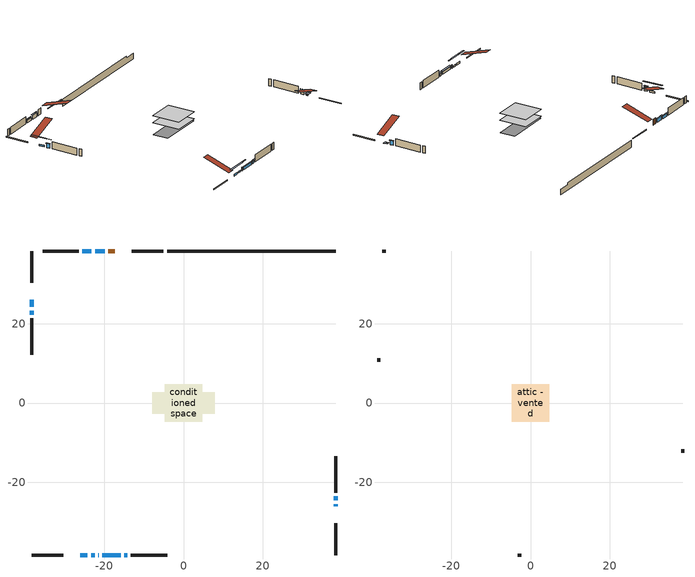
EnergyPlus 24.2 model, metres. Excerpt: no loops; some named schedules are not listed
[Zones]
conditioned space
 floor adiabatic (AdiabaticFloorConstruction): -4.75,-4.75 -4.75,4.75 4.75,4.75 4.75,-4.75 z0.61
 floor foundation (Slab1 construction): -7.95,-2.67 -7.95,2.67 7.95,2.67 7.95,-2.67 z-1.83
 wall outside (RimJoist1 construction): -5.06,38.34 -13.02,38.34 / -38.34,-38.34 -30.38,-38.34 / -38.34,38.34 -38.34,30.38 / 38.34,-38.34 38.34,-30.38 z0.61:0.91
 wall outside (AdiabaticWallConstruction 1): -17.32,38.34 -18.92,38.34 z0.61:2.64
 wall outside (AdiabaticWallConstruction): 38.34,-26.09 38.34,-25.52 z0.61:0.82; -26.08,-38.34 -24.25,-38.34 / -23.33,-38.34 -22.41,-38.34 / -38.34,26.08 -38.34,24.25 z0.61:1.17; -21.48,-38.34 -21.39,-38.34 z0.61:1.83; 38.34,-24.6 38.34,-23.53 / -38.34,23.33 -38.34,22.26 z0.61:2.03; -19.85,38.34 -22.29,38.34 z0.61:1.98; -23.22,38.34 -25.5,38.34 / -20.46,-38.34 -15.89,-38.34 z0.61:1.58; -14.96,-38.34 -14.2,-38.34 z0.61:1.63
 wall outside (Wall1 construction): -26.43,38.34 -35.55,38.34 / -13.27,-38.34 -4.15,-38.34 / -38.34,21.33 -38.34,12.21 / 38.34,-22.6 38.34,-13.48 z0.61:3.05
 wall foundation (FoundationWall1 construction): -4.13,38.34,-1.83 -4.13,38.34,0.61 34.1,38.34,0.61 34.1,38.34,0.01 38.34,38.34,0.01 38.34,38.34,-1.83
 window (WindowConstruction 6): 38.34,-26.08 38.34,-25.52 z0.61:0.81
 window (WindowConstruction 8): -26.08,-38.34 -24.25,-38.34 z0.61:1.17
 window (WindowConstruction 9): -23.33,-38.34 -22.41,-38.34 z0.61:1.17
 window (WindowConstruction 10): -38.34,26.08 -38.34,24.25 z0.61:1.17
 window (WindowConstruction 7): -21.48,-38.34 -21.39,-38.34 z0.61:1.83
 window (WindowConstruction): 38.34,-24.59 38.34,-23.53 z0.61:2.03
 window (WindowConstruction 1): -19.85,38.34 -22.29,38.34 z0.61:1.98
 window (WindowConstruction 2): -23.22,38.34 -25.5,38.34 z0.61:1.58
 window (WindowConstruction 3): -20.46,-38.34 -15.89,-38.34 z0.61:1.58
 window (WindowConstruction 4): -14.96,-38.34 -14.2,-38.34 z0.61:1.62
 window (WindowConstruction 5): -38.34,23.33 -38.34,22.26 z0.61:2.03
 door (Door): -17.32,38.34 -18.92,38.34 z0.61:2.64
 ceiling adiabatic (AdiabaticFloorConstruction): 4.75,-4.75 4.75,4.75 -4.75,4.75 -4.75,-4.75 z0.61
attic - vented
 floor to conditioned space (Floor1 construction Reversed): -4.75,-4.75 -4.75,4.75 4.75,4.75 4.75,-4.75 z3.05
 wall outside (Wall2 construction): -36.48,38.34 -37.41,38.34 / -3.22,-38.34 -2.28,-38.34 / -38.34,11.29 -38.34,10.35 / 38.34,-12.55 38.34,-11.61 z0.61:3.05
 roof outside (Roof1 construction): -16.39,38.34,3.05 -16.39,29.08,6.13 -13.95,29.08,6.13 -13.95,38.34,3.05; -27.01,-38.34,3.05 -27.01,-29.08,6.13 -29.45,-29.08,6.13 -29.45,-38.34,3.05; -38.34,27.01,3.05 -29.08,27.01,6.13 -29.08,29.45,6.13 -38.34,29.45,3.05; 38.34,-27.01,3.05 29.08,-27.01,6.13 29.08,-29.45,6.13 38.34,-29.45,3.05
shading: 38.34,-25.22 38.34,-26.38 39.56,-26.38 39.56,-25.22 z1.11; -21.61,-38.34 -28.72,-38.34 -28.72,-38.76 -21.61,-38.76 z3.81; -19.77,-38.34 -25.96,-38.34 -25.96,-38.76 -19.77,-38.76 z3.81; -38.34,21.61 -38.34,28.72 -38.76,28.72 -38.76,21.61 z3.81; 38.34,-23.33 38.34,-24.8 38.76,-24.8 38.76,-23.33 z2.23; -22.49,38.34 -19.65,38.34 -19.65,38.76 -22.49,38.76 z2.18; -25.7,38.34 -23.02,38.34 -23.02,38.76 -25.7,38.76 z1.78; -15.69,-38.34 -20.66,-38.34 -20.66,-38.76 -15.69,-38.76 z1.78; -14,-38.34 -15.16,-38.34 -15.16,-38.76 -14,-38.76 z1.83; -38.34,22.06 -38.34,23.53 -38.76,23.53 -38.76,22.06 z2.23
[Building]
Building 1: Terrain=Suburbs
[Site:Location]
Edmonton Intl AP_AB: Latitude {deg}=53.31; Longitude {deg}=-113.58; Time Zone {hr}=-7; Elevation {m}=723; Keep Site Location Information=Yes
[Site:GroundTemperature:Shallow]
-1.56185, -3.61833, -3.78302, -2.80711, 1.11059, 5.01004, 8.39065, 10.5322, 10.7141, 8.97234, 5.67794, 1.89811
[Site:WaterMainsTemperature]
Calculation Method=Schedule; Temperature Schedule=mains temperature schedule
[Material] Roughness=Rough; Thermal Absorptance=0.9
Name | Thickness {m} | Conductivity {W/m-K} | Density {kg/m3} | Specific Heat {J/kg-K} | Solar Absorptance | Visible Absorptance
asphalt or fiberglass shingles | 0.00635 | 0.162714 | 1121.4 | 1465.45 | 0.4 | 0.4
ceiling stud and cavity | 0.1397 | 0.112058 | 65.682 | 1177.47 | 0.7 | 0.7
concrete 4.0 in. | 0.1016 | 1.803125 | 2242.8 | 837.4 | 0.7 | 0.7
concrete 8.0 in. | 0.2032 | 1.803125 | 2242.8 | 837.4 | 0.7 | 0.7
door material | 0.04445 | 0.053851 | 512.64 | 1214.23 | 0.7 | 0.7
exterior vertical ins | 0.012584 | 0.029427 | 32.04 | 1214.23 | 0.7 | 0.7
floor covering | 0.0127 | 0.0433444 | 54.468 | 1339.84 | 0.6 | 0.6
floor rigid ins; wall rigid ins | 0.512978 | 0.029427 | 32.04 | 1214.23 | 0.7 | 0.7
floor stud and cavity | 0.1397 | 1.75129 | 37.0049 | 1207.88 | 0.7 | 0.7
furniture material conditioned space 1 | 0.1524 | 0.115458 | 640.8 | 1214.23 | 0.6 | 0.6
gypsum board | 0.0127 | 0.160291 | 801 | 837.4 | 0.6 | 0.6
gypsum board 1 | 0.0127 | 0.160291 | 801 | 837.4 | 0.7 | 0.7
osb sheathing 0.5 in. | 0.0127 | 0.115458 | 512.64 | 1214.23 | 0.7 | 0.7
osb sheathing 0.75 in. | 0.01905 | 0.115458 | 512.64 | 1214.23 | 0.7 | 0.7
rim joist stud and cavity | 0.0508 | 0.312044 | 50.32683 | 1063.81 | 0.6 | 0.6
wall stud and cavity | 0.1397 | 0.100175 | 139.0536 | 1170.24 | 0.7 | 0.7
wall stud and cavity 1 | 0.0889 | 6.1454 | 50.32683 | 1063.81 | 0.6 | 0.6
wall stud and cavity 2 | 0.0889 | 0.380278 | 52.3479 | 1209.89 | 0.7 | 0.7
wall stud and cavity 3 | 0.0889 | 0.391764 | 83.0341 | 1211.67 | 0.7 | 0.7
wood siding | 0.0254 | 0.102417 | 544.68 | 1172.36 | 0.4 | 0.4
wood siding 1 | 0.00254 | 0.102417 | 544.68 | 1172.36 | 0.4 | 0.4
wood siding 2; wood siding 3; wood siding 4 | 0.0254 | 0.102417 | 544.68 | 1172.36 | 0.7 | 0.7
[WindowMaterial:SimpleGlazingSystem]
Name | U-Factor {W/m2-K} | Solar Heat Gain Coefficient
WindowMaterial | 2.97584 | 0.57
WindowMaterial 1 | 1.94074 | 0.46
WindowMaterial 2 | 2.00263 | 0.45
WindowMaterial 3 | 3.02126 | 0.5
WindowMaterial 4 | 2.71579 | 0.27
WindowMaterial 5 | 3.04227 | 0.45
WindowMaterial 6 | 3.26031 | 0.49
WindowMaterial 7 | 2.22975 | 0.4
[Construction]
AdiabaticFloorConstruction: floor stud and cavity, floor rigid ins, osb sheathing 0.75 in., floor covering
AdiabaticWallConstruction: wood siding 3, wall rigid ins, wall stud and cavity 2, gypsum board
AdiabaticWallConstruction 1: wood siding 4, wall rigid ins, wall stud and cavity 2, gypsum board
Door: door material
Floor1 construction Reversed: gypsum board, ceiling stud and cavity
FoundationWall1 construction: concrete 8.0 in., gypsum board 1
furniture construction conditioned space 1: furniture material conditioned space 1
PartitionWallConstruction: gypsum board, wall stud and cavity 3, gypsum board
RimJoist1 construction: wood siding 2, rim joist stud and cavity
Roof1 construction: asphalt or fiberglass shingles
Slab1 construction: concrete 4.0 in.
Wall1 construction: wood siding, osb sheathing 0.5 in., wall stud and cavity, gypsum board
Wall2 construction: wood siding 1, wall stud and cavity 1
WindowConstruction; WindowConstruction 5: WindowMaterial
WindowConstruction 1: WindowMaterial 1
WindowConstruction 10: WindowMaterial 7
WindowConstruction 2; WindowConstruction 3: WindowMaterial 2
WindowConstruction 4: WindowMaterial 3
WindowConstruction 6; WindowConstruction 7: WindowMaterial 4
WindowConstruction 8: WindowMaterial 5
WindowConstruction 9: WindowMaterial 6
[Zone] Multiplier=1; Part of Total Floor Area=Yes
Name | Volume {m3}
attic - vented | 45.2853
conditioned space | 447
[Space]
Name | Zone | Volume {m3}
attic - vented 1 | attic - vented | 45.2853
conditioned space 1 | conditioned space | 447
[ZoneInfiltration:EffectiveLeakageArea]
infil attic - vented 1: Zone or Space=attic - vented 1; Schedule=Always On Discrete; Effective Air Leakage Area {cm2}=3143.65; Stack Coefficient=0.000384196; Wind Coefficient=1.32433e-05
[ZoneMixing]
whole house fan mix: Zone or Space=attic - vented; Schedule=Always On Continuous; Design Flow Rate Calculation Method=Flow/Zone; Design Flow Rate {m3/s}=0; Source Zone or Space=conditioned space
[SurfaceProperty:ExposedFoundationPerimeter]
Slab1: Exposed Perimeter Calculation Method=TotalExposedPerimeter; Total Exposed Perimeter {m}=42.47
[InternalMass] Zone or ZoneList=conditioned space; Space or SpaceList=conditioned space 1
Name | Construction | Surface Area {m2}
furniture mass conditioned space 1 | furniture construction conditioned space 1 | 70.1281
partition wall mass | PartitionWallConstruction | 175.32
[Lights]
interior lighting: Zone or ZoneList or Space or SpaceList=conditioned space 1; Schedule=interior lighting schedule; Design Level Calculation Method=LightingLevel; Lighting Level {W}=343.2; Return Air Fraction=0; Fraction Radiant=0.6; Fraction Visible=0.2; Fraction Replaceable=1
[People]
occupants: Zone or ZoneList or Space or SpaceList=conditioned space 1; Number of People Schedule=occupants schedule; Number of People Calculation Method=People; Number of People=3; Fraction Radiant=0.314171; Sensible Heat Fraction=0.56303; Activity Level Schedule=occupants activity schedule; Carbon Dioxide Generation Rate {m3/s-W}=0; Enable ASHRAE 55 Comfort Warnings=No; Mean Radiant Temperature Calculation Type=EnclosureAveraged
[ElectricEquipment] Zone or ZoneList or Space or SpaceList=conditioned space 1; Design Level Calculation Method=EquipmentLevel
Name | Schedule | Design Level {W} | Fraction Latent | Fraction Radiant | Fraction Lost
clothes dryer | clothes dryer schedule | 140.772 | 0.015 | 0.081 | 0.85
clothes washer | clothes washer schedule | 32.1985 | 0.03 | 0.162 | 0.7
cooking range | cooking range schedule | 215.147 | 0.08 | 0.432 | 0.2
dishwasher | dishwasher schedule | 66.8632 | 0.3 | 0.18 | 0.4
fridge | fridge schedule | 72.9452 | 0 | 0.6 | 0
mech vent bath fan 0 | mech vent bath fan 0 schedule | 50.2 | 0 | 0 | 1
mech vent bath fan 1 | mech vent bath fan 1 schedule | 50.2 | 0 | 0 | 1
mech vent house fan | mech vent house fan schedule | 0 | 0 | 0 | 1
mech vent house fan cfis | mech vent house fan cfis schedule | 0 | 0 | 0 | 0
mech vent range fan 0 | mech vent range fan 0 schedule | 57 | 0 | 0 | 1
misc plug loads | misc plug loads schedule | 494.7 | 0.045 | 0.513 | 0.1
whole house fan | Always On Discrete | 0 | 0 | 0 | 1
[OtherEquipment] Zone or ZoneList or Space or SpaceList=conditioned space 1; Design Level Calculation Method=EquipmentLevel
Name | Fuel Type | Schedule | Design Level {W} | Fraction Latent | Fraction Radiant | Fraction Lost
clothes dryer 1 | Electricity | clothes dryer schedule | 0 | 0.015 | 0.081 | 0.85
cooking range 1 | Electricity | cooking range schedule | 0 | 0.08 | 0.432 | 0.2
general water use latent | None | general water use schedule | 62.594 | 1 | 0 | 0
general water use sensible | None | general water use schedule | -61.6891 | 0 | 0.6 | 0
mech vent house fan latent load | None | Always On Discrete | 0 | 1 | 0 | 0
mech vent house fan sensible load | None | Always On Discrete | 0 | 0 | 0 | 0
water heater energy adjustment1 | NaturalGas | Always On Discrete | 0.01 | 0 | 0 | 1
[ZoneInfiltration:DesignFlowRate] Zone or ZoneList or Space or SpaceList=conditioned space 1; Schedule=Always On Discrete; Design Flow Rate Calculation Method=Flow/Zone; Design Flow Rate {m3/s}=0
infil flow; natural vent flow; whole house fan flow
[AvailabilityManager:Scheduled]
furnace airloop Availability Manager: Schedule=Always On Discrete
[Foundation:Kiva]
Foundation Kiva 1: Initial Indoor Air Temperature {C}=18; Wall Height Above Grade {m}=0.609996; Wall Depth Below Slab {m}=0.2032; Custom Block Material Name 1=exterior vertical ins; Custom Block Depth 1 {m}=2.43998; Custom Block X Position 1 {m}=0.2159; Custom Block Z Position 1 {m}=0
[Foundation:Kiva:Settings]
Soil Conductivity {W/m-K}=0.849921; Soil Density {kg/m3}=1842.3; Soil Specific Heat {J/kg-K}=418.7; Ground Solar Absorptivity=0.9; Ground Thermal Absorptivity=0.9; Ground Surface Roughness {m}=0.03; Far-Field Width {m}=40; Deep-Ground Boundary Condition=ZeroFlux; Deep-Ground Depth {m}=40; Minimum Cell Dimension {m}=0.2; Maximum Cell Growth Coefficient=3; Simulation Timestep=Timestep
[Exterior:Lights]
exterior lighting: Schedule=exterior lighting schedule; Design Level {W}=75.6
[EnergyManagementSystem:GlobalVariable]
furnace_airloop_Fan_RTF
infil_program_Qfan
infil_program_Qinf
natural_vent_program_Qnv
natural_vent_program_Qwhf
[EnergyManagementSystem:Sensor]
Name | Output:Variable or Output:Meter Index Key | Output:Variable or Output:Meter
airflow_gain | infil flow | Infiltration Sensible Heat Gain Energy
airflow_gain_1 | natural vent flow | Infiltration Sensible Heat Gain Energy
airflow_gain_2 | whole house fan flow | Infiltration Sensible Heat Gain Energy
airflow_loss | infil flow | Infiltration Sensible Heat Loss Energy
airflow_loss_1 | natural vent flow | Infiltration Sensible Heat Loss Energy
airflow_loss_2 | whole house fan flow | Infiltration Sensible Heat Loss Energy
clg_load_cond |  | Cooling:EnergyTransfer:Zone:CONDITIONED SPACE
clg_sp_s; clg_sp_s_1 | cooling setpoint | Schedule Value
clothes_dryer_exhaust_0_sch_s | clothes dryer exhaust 0 schedule | Schedule Value
cool_season | cooling season schedule | Schedule Value
htg_load_cond |  | Heating:EnergyTransfer:Zone:CONDITIONED SPACE
htg_sp_s; htg_sp_s_1 | heating setpoint | Schedule Value
ig_ee_conv | clothes dryer | Electric Equipment Convective Heating Energy
ig_ee_conv_2 | cooking range | Electric Equipment Convective Heating Energy
ig_ee_conv_4 | fridge | Electric Equipment Convective Heating Energy
ig_ee_conv_5 | misc plug loads | Electric Equipment Convective Heating Energy
ig_ee_conv_6 | whole house fan | Electric Equipment Convective Heating Energy
ig_ee_rad | clothes dryer | Electric Equipment Radiant Heating Energy
ig_ee_rad_2 | cooking range | Electric Equipment Radiant Heating Energy
ig_ee_rad_4 | fridge | Electric Equipment Radiant Heating Energy
ig_ee_rad_5 | misc plug loads | Electric Equipment Radiant Heating Energy
ig_ee_rad_6 | whole house fan | Electric Equipment Radiant Heating Energy
ig_lgt_conv | interior lighting | Lights Convective Heating Energy
ig_lgt_rad | interior lighting | Lights Radiant Heating Energy
ig_lgt_vis | interior lighting | Lights Visible Radiation Heating Energy
ig_oe_conv | clothes dryer 1 | Other Equipment Convective Heating Energy
ig_oe_conv_1 | cooking range 1 | Other Equipment Convective Heating Energy
ig_oe_conv_2 | general water use latent | Other Equipment Convective Heating Energy
ig_oe_conv_3 | general water use sensible | Other Equipment Convective Heating Energy
ig_oe_conv_4 | water heater energy adjustment1 | Other Equipment Convective Heating Energy
ig_oe_rad | clothes dryer 1 | Other Equipment Radiant Heating Energy
ig_oe_rad_1 | cooking range 1 | Other Equipment Radiant Heating Energy
ig_oe_rad_2 | general water use latent | Other Equipment Radiant Heating Energy
ig_oe_rad_3 | general water use sensible | Other Equipment Radiant Heating Energy
ig_oe_rad_4 | water heater energy adjustment1 | Other Equipment Radiant Heating Energy
ig_ppl_conv | occupants | People Convective Heating Energy
ig_ppl_rad | occupants | People Radiant Heating Energy
im_conv | furniture mass conditioned space 1 | Surface Inside Face Convection Heat Gain Energy
im_conv_1 | partition wall mass | Surface Inside Face Convection Heat Gain Energy
im_ig | furniture mass conditioned space 1 | Surface Inside Face Internal Gains Radiation Heat Gain Energy
im_ig_1 | partition wall mass | Surface Inside Face Internal Gains Radiation Heat Gain Energy
im_lgt | furniture mass conditioned space 1 | Surface Inside Face Lights Radiation Heat Gain Energy
im_lgt_1 | partition wall mass | Surface Inside Face Lights Radiation Heat Gain Energy
im_sol | furniture mass conditioned space 1 | Surface Inside Face Solar Radiation Heat Gain Energy
im_sol_1 | partition wall mass | Surface Inside Face Solar Radiation Heat Gain Energy
im_surf | furniture mass conditioned space 1 | Surface Inside Face Net Surface Thermal Radiation Heat Gain Energy
im_surf_1 | partition wall mass | Surface Inside Face Net Surface Thermal Radiation Heat Gain Energy
mech_vent_bath_fan_0_sch_s | mech vent bath fan 0 schedule | Schedule Value
mech_vent_bath_fan_1_sch_s | mech vent bath fan 1 schedule | Schedule Value
mech_vent_range_fan_0_sch_s | mech vent range fan 0 schedule | Schedule Value
mv_conv | mech vent bath fan 0 | Electric Equipment Convective Heating Energy
mv_conv_1 | mech vent bath fan 1 | Electric Equipment Convective Heating Energy
mv_conv_2 | mech vent house fan | Electric Equipment Convective Heating Energy
mv_conv_3 | mech vent house fan cfis | Electric Equipment Convective Heating Energy
mv_conv_4 | mech vent range fan 0 | Electric Equipment Convective Heating Energy
mv_conv_5 | mech vent house fan latent load | Other Equipment Convective Heating Energy
mv_conv_6 | mech vent house fan sensible load | Other Equipment Convective Heating Energy
mv_rad | mech vent bath fan 0 | Electric Equipment Radiant Heating Energy
mv_rad_1 | mech vent bath fan 1 | Electric Equipment Radiant Heating Energy
mv_rad_2 | mech vent house fan | Electric Equipment Radiant Heating Energy
mv_rad_3 | mech vent house fan cfis | Electric Equipment Radiant Heating Energy
mv_rad_4 | mech vent range fan 0 | Electric Equipment Radiant Heating Energy
mv_rad_5 | mech vent house fan latent load | Other Equipment Radiant Heating Energy
mv_rad_6 | mech vent house fan sensible load | Other Equipment Radiant Heating Energy
natural_vent_s | natural vent schedule | Schedule Value
out_pb_s |  | Site Outdoor Air Barometric Pressure
out_wt_s |  | Site Outdoor Air Humidity Ratio
site_vw_s |  | Site Wind Speed
ss_back_out | Window1 | Surface Window Shortwave from Zone Back Out Window Heat Transfer Rate
ss_back_out_1 | Window10 | Surface Window Shortwave from Zone Back Out Window Heat Transfer Rate
ss_back_out_10 | Window9 | Surface Window Shortwave from Zone Back Out Window Heat Transfer Rate
ss_back_out_2 | Window12 | Surface Window Shortwave from Zone Back Out Window Heat Transfer Rate
ss_back_out_3 | Window13 | Surface Window Shortwave from Zone Back Out Window Heat Transfer Rate
ss_back_out_4 | Window2 | Surface Window Shortwave from Zone Back Out Window Heat Transfer Rate
ss_back_out_5 | Window3 | Surface Window Shortwave from Zone Back Out Window Heat Transfer Rate
ss_back_out_6 | Window4 | Surface Window Shortwave from Zone Back Out Window Heat Transfer Rate
ss_back_out_7 | Window5 | Surface Window Shortwave from Zone Back Out Window Heat Transfer Rate
ss_back_out_8 | Window6 | Surface Window Shortwave from Zone Back Out Window Heat Transfer Rate
ss_back_out_9 | Window8 | Surface Window Shortwave from Zone Back Out Window Heat Transfer Rate
ss_conv | Door1 | Surface Inside Face Convection Heat Gain Energy
ss_conv_1 | Window1 | Surface Inside Face Convection Heat Gain Energy
ss_conv_10 | Window8 | Surface Inside Face Convection Heat Gain Energy
ss_conv_11 | Window9 | Surface Inside Face Convection Heat Gain Energy
ss_conv_2 | Window10 | Surface Inside Face Convection Heat Gain Energy
ss_conv_3 | Window12 | Surface Inside Face Convection Heat Gain Energy
ss_conv_4 | Window13 | Surface Inside Face Convection Heat Gain Energy
ss_conv_5 | Window2 | Surface Inside Face Convection Heat Gain Energy
ss_conv_6 | Window3 | Surface Inside Face Convection Heat Gain Energy
ss_conv_7 | Window4 | Surface Inside Face Convection Heat Gain Energy
ss_conv_8 | Window5 | Surface Inside Face Convection Heat Gain Energy
ss_conv_9 | Window6 | Surface Inside Face Convection Heat Gain Energy
ss_ig | Door1 | Surface Inside Face Internal Gains Radiation Heat Gain Energy
ss_ig_1 | Window1 | Surface Inside Face Internal Gains Radiation Heat Gain Energy
ss_ig_10 | Window8 | Surface Inside Face Internal Gains Radiation Heat Gain Energy
ss_ig_11 | Window9 | Surface Inside Face Internal Gains Radiation Heat Gain Energy
ss_ig_2 | Window10 | Surface Inside Face Internal Gains Radiation Heat Gain Energy
ss_ig_3 | Window12 | Surface Inside Face Internal Gains Radiation Heat Gain Energy
ss_ig_4 | Window13 | Surface Inside Face Internal Gains Radiation Heat Gain Energy
ss_ig_5 | Window2 | Surface Inside Face Internal Gains Radiation Heat Gain Energy
ss_ig_6 | Window3 | Surface Inside Face Internal Gains Radiation Heat Gain Energy
ss_ig_7 | Window4 | Surface Inside Face Internal Gains Radiation Heat Gain Energy
ss_ig_8 | Window5 | Surface Inside Face Internal Gains Radiation Heat Gain Energy
ss_ig_9 | Window6 | Surface Inside Face Internal Gains Radiation Heat Gain Energy
ss_lgt | Door1 | Surface Inside Face Lights Radiation Heat Gain Energy
ss_sol | Door1 | Surface Inside Face Solar Radiation Heat Gain Energy
ss_surf | Door1 | Surface Inside Face Net Surface Thermal Radiation Heat Gain Energy
ss_surf_1 | Window1 | Surface Inside Face Net Surface Thermal Radiation Heat Gain Energy
ss_surf_10 | Window8 | Surface Inside Face Net Surface Thermal Radiation Heat Gain Energy
ss_surf_11 | Window9 | Surface Inside Face Net Surface Thermal Radiation Heat Gain Energy
ss_surf_2 | Window10 | Surface Inside Face Net Surface Thermal Radiation Heat Gain Energy
ss_surf_3 | Window12 | Surface Inside Face Net Surface Thermal Radiation Heat Gain Energy
ss_surf_4 | Window13 | Surface Inside Face Net Surface Thermal Radiation Heat Gain Energy
ss_surf_5 | Window2 | Surface Inside Face Net Surface Thermal Radiation Heat Gain Energy
ss_surf_6 | Window3 | Surface Inside Face Net Surface Thermal Radiation Heat Gain Energy
ss_surf_7 | Window4 | Surface Inside Face Net Surface Thermal Radiation Heat Gain Energy
ss_surf_8 | Window5 | Surface Inside Face Net Surface Thermal Radiation Heat Gain Energy
ss_surf_9 | Window6 | Surface Inside Face Net Surface Thermal Radiation Heat Gain Energy
ss_trans_in | Window1 | Surface Window Transmitted Solar Radiation Rate
ss_trans_in_1 | Window10 | Surface Window Transmitted Solar Radiation Rate
ss_trans_in_10 | Window9 | Surface Window Transmitted Solar Radiation Rate
ss_trans_in_2 | Window12 | Surface Window Transmitted Solar Radiation Rate
ss_trans_in_3 | Window13 | Surface Window Transmitted Solar Radiation Rate
ss_trans_in_4 | Window2 | Surface Window Transmitted Solar Radiation Rate
ss_trans_in_5 | Window3 | Surface Window Transmitted Solar Radiation Rate
ss_trans_in_6 | Window4 | Surface Window Transmitted Solar Radiation Rate
ss_trans_in_7 | Window5 | Surface Window Transmitted Solar Radiation Rate
ss_trans_in_8 | Window6 | Surface Window Transmitted Solar Radiation Rate
ss_trans_in_9 | Window8 | Surface Window Transmitted Solar Radiation Rate
ss_trans_out | Window1 | Surface Inside Face Initial Transmitted Diffuse Transmitted Out Window Solar Radiation Rate
ss_trans_out_1 | Window10 | Surface Inside Face Initial Transmitted Diffuse Transmitted Out Window Solar Radiation Rate
ss_trans_out_10 | Window9 | Surface Inside Face Initial Transmitted Diffuse Transmitted Out Window Solar Radiation Rate
ss_trans_out_2 | Window12 | Surface Inside Face Initial Transmitted Diffuse Transmitted Out Window Solar Radiation Rate
ss_trans_out_3 | Window13 | Surface Inside Face Initial Transmitted Diffuse Transmitted Out Window Solar Radiation Rate
ss_trans_out_4 | Window2 | Surface Inside Face Initial Transmitted Diffuse Transmitted Out Window Solar Radiation Rate
ss_trans_out_5 | Window3 | Surface Inside Face Initial Transmitted Diffuse Transmitted Out Window Solar Radiation Rate
ss_trans_out_6 | Window4 | Surface Inside Face Initial Transmitted Diffuse Transmitted Out Window Solar Radiation Rate
ss_trans_out_7 | Window5 | Surface Inside Face Initial Transmitted Diffuse Transmitted Out Window Solar Radiation Rate
ss_trans_out_8 | Window6 | Surface Inside Face Initial Transmitted Diffuse Transmitted Out Window Solar Radiation Rate
ss_trans_out_9 | Window8 | Surface Inside Face Initial Transmitted Diffuse Transmitted Out Window Solar Radiation Rate
s_conv | Floor1 | Surface Inside Face Convection Heat Gain Energy
s_conv_1 | FoundationWall1 | Surface Inside Face Convection Heat Gain Energy
s_conv_10 | Wall1:180 | Surface Inside Face Convection Heat Gain Energy
s_conv_11 | Wall1:270 | Surface Inside Face Convection Heat Gain Energy
s_conv_12 | Wall1:90 | Surface Inside Face Convection Heat Gain Energy
s_conv_2 | inferred conditioned ceiling | Surface Inside Face Convection Heat Gain Energy
s_conv_3 | inferred conditioned floor | Surface Inside Face Convection Heat Gain Energy
s_conv_4 | RimJoist1:0 | Surface Inside Face Convection Heat Gain Energy
s_conv_5 | RimJoist1:180 | Surface Inside Face Convection Heat Gain Energy
s_conv_6 | RimJoist1:270 | Surface Inside Face Convection Heat Gain Energy
s_conv_7 | RimJoist1:90 | Surface Inside Face Convection Heat Gain Energy
s_conv_8 | Slab1 | Surface Inside Face Convection Heat Gain Energy
s_conv_9 | Wall1:0 | Surface Inside Face Convection Heat Gain Energy
s_ig | Floor1 | Surface Inside Face Internal Gains Radiation Heat Gain Energy
s_ig_1 | FoundationWall1 | Surface Inside Face Internal Gains Radiation Heat Gain Energy
s_ig_10 | Wall1:180 | Surface Inside Face Internal Gains Radiation Heat Gain Energy
s_ig_11 | Wall1:270 | Surface Inside Face Internal Gains Radiation Heat Gain Energy
s_ig_12 | Wall1:90 | Surface Inside Face Internal Gains Radiation Heat Gain Energy
s_ig_2 | inferred conditioned ceiling | Surface Inside Face Internal Gains Radiation Heat Gain Energy
s_ig_3 | inferred conditioned floor | Surface Inside Face Internal Gains Radiation Heat Gain Energy
s_ig_4 | RimJoist1:0 | Surface Inside Face Internal Gains Radiation Heat Gain Energy
s_ig_5 | RimJoist1:180 | Surface Inside Face Internal Gains Radiation Heat Gain Energy
s_ig_6 | RimJoist1:270 | Surface Inside Face Internal Gains Radiation Heat Gain Energy
s_ig_7 | RimJoist1:90 | Surface Inside Face Internal Gains Radiation Heat Gain Energy
s_ig_8 | Slab1 | Surface Inside Face Internal Gains Radiation Heat Gain Energy
